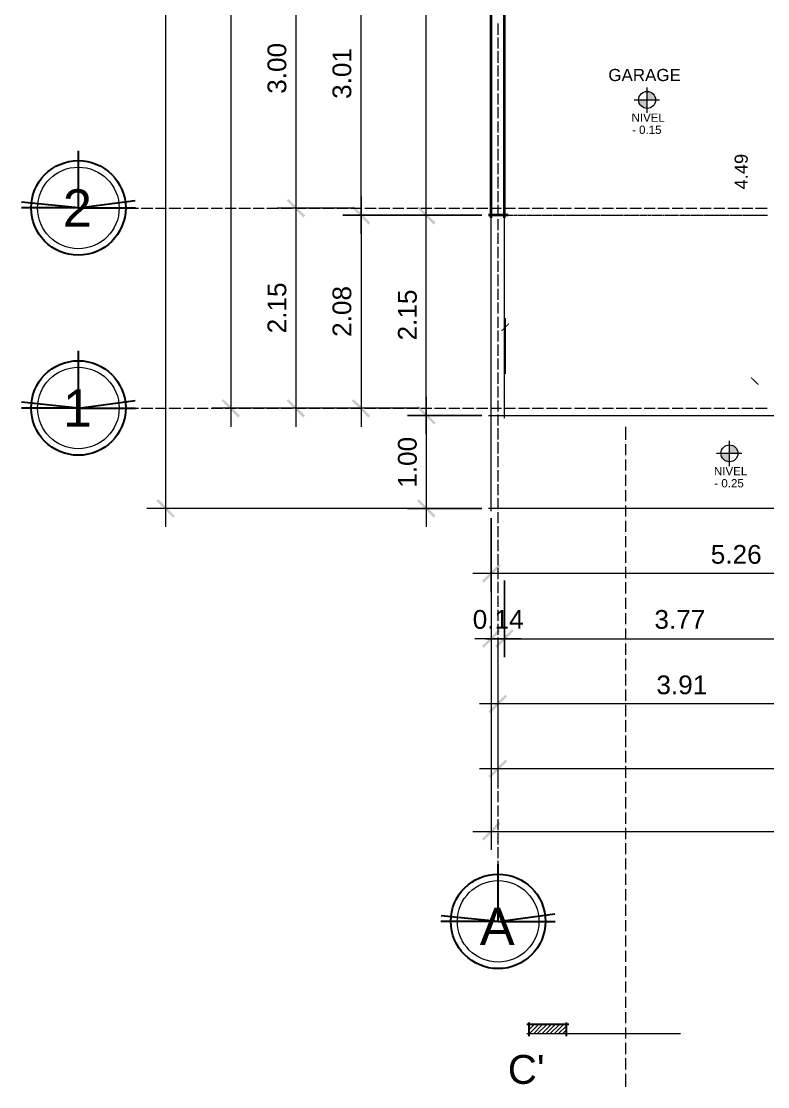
# Model space of a CAD drawing. Header units: millimetres. Extents: x 242 to 289.1, y 51.6 to 80.3.
# Drawn here: x 242.66 to 250.68, y 51.93 to 63.37 of the extents above; entities that cross this region are included whole.
import ezdxf

# ---------------------------------------------------------------- set-up
doc = ezdxf.new("R2010")
doc.units = ezdxf.units.MM
for name, color, linetype in [('PDF_0', 7, 'Continuous'), ('PDF_Acabados', 7, 'Continuous'), ('PDF_Arquitectura', 7, 'Continuous'), ('PDF_Ejes', 7, 'Continuous'), ('PDF_Muros', 7, 'Continuous'), ('PDF_Niveles', 2, 'Continuous'), ('PDF_Text', 7, 'Continuous')]:
    doc.layers.add(name, color=color, linetype=linetype)
doc.styles.add('PDF ArialMT', font='arial.ttf')

msp = doc.modelspace()

# ---------------------------------------------------------------- hatches: boundary and pattern name
at = {"layer": 'PDF_0', "transparency": 33554559}
for points in [[(245.51, 61.447), (245.687, 61.265), (245.709, 61.286), (245.527, 61.464)], [(246.208, 61.371), (246.39, 61.188), (246.407, 61.21), (246.229, 61.387)], [(247.11, 61.21), (246.928, 61.387), (246.911, 61.371), (247.089, 61.188)], [(247.902, 60.122), (247.893, 60.13), (247.813, 60.05), (247.821, 60.041)], [(250.501, 59.55), (250.492, 59.542), (250.573, 59.465), (250.581, 59.474)], [(244.828, 59.313), (244.811, 59.296), (244.989, 59.114), (245.01, 59.135)], [(245.527, 59.313), (245.51, 59.296), (245.687, 59.114), (245.709, 59.135)], [(246.229, 59.313), (246.208, 59.296), (246.39, 59.114), (246.407, 59.135)], [(247.11, 59.059), (246.928, 59.241), (246.911, 59.22), (247.089, 59.042)], [(244.13, 58.238), (244.108, 58.221), (244.29, 58.039), (244.307, 58.06)], [(246.928, 58.238), (246.911, 58.221), (247.089, 58.039), (247.11, 58.06)], [(247.808, 57.522), (247.787, 57.539), (247.609, 57.361), (247.626, 57.34)], [(247.609, 56.659), (247.626, 56.642), (247.808, 56.82), (247.787, 56.841)], [(247.77, 56.642), (247.948, 56.82), (247.931, 56.841), (247.749, 56.659)], [(247.88, 56.121), (247.859, 56.138), (247.677, 55.96), (247.698, 55.939)], [(247.88, 55.423), (247.859, 55.439), (247.677, 55.262), (247.698, 55.241)], [(247.808, 54.749), (247.787, 54.771), (247.609, 54.589), (247.626, 54.572)]]:
    msp.add_hatch(color=256, dxfattribs=at).paths.add_polyline_path(points)
at = {"layer": 'PDF_Arquitectura', "true_color": 0x404040, "transparency": 33554559}
h = msp.add_hatch(color=250, dxfattribs=at)
h.paths.add_polyline_path([(249.379, 62.526), (249.29, 62.526), (249.29, 62.509), (249.294, 62.497), (249.299, 62.48), (249.32, 62.459), (249.332, 62.45), (249.349, 62.442), (249.362, 62.437), (249.379, 62.437)])
h.paths.add_polyline_path([(249.396, 62.615), (249.379, 62.615), (249.379, 62.526), (249.468, 62.526), (249.468, 62.543), (249.464, 62.556), (249.455, 62.573), (249.447, 62.586), (249.438, 62.594), (249.426, 62.602), (249.409, 62.611)])
h = msp.add_hatch(color=250, dxfattribs=at)
h.paths.add_polyline_path([(250.264, 58.729), (250.175, 58.729), (250.175, 58.712), (250.179, 58.699), (250.188, 58.682), (250.196, 58.67), (250.217, 58.648), (250.234, 58.644), (250.247, 58.64), (250.264, 58.64)])
h.paths.add_polyline_path([(250.281, 58.818), (250.264, 58.818), (250.264, 58.729), (250.353, 58.729), (250.353, 58.746), (250.349, 58.758), (250.323, 58.797), (250.31, 58.805), (250.293, 58.814)])

# ---------------------------------------------------------------- linework, layer by layer
for p, q in [((243.272, 61.368), (243.272, 61.982)), ((243.272, 61.368), (242.659, 61.368)), ((243.272, 61.368), (242.662, 61.429)), ((243.272, 61.368), (243.881, 61.449)), ((243.272, 61.368), (243.886, 61.368)), ((243.272, 59.218), (243.272, 59.831)), ((243.272, 59.218), (243.881, 59.299)), ((243.272, 59.218), (242.659, 59.218)), ((243.272, 59.218), (242.662, 59.279)), ((243.272, 59.218), (243.886, 59.218)), ((247.781, 53.702), (247.781, 54.315)), ((247.781, 53.702), (247.167, 53.702)), ((247.781, 53.702), (247.17, 53.762)), ((247.781, 53.702), (248.389, 53.783)), ((247.781, 53.702), (248.394, 53.702))]:
    msp.add_line(p, q)
for centre in [(243.272, 61.368), (243.272, 59.218), (247.781, 53.702)]:
    msp.add_circle(centre, 0.508)
at = {"layer": 'PDF_Acabados', "lineweight": 25}
for points in [[(248.541, 52.595), (248.088, 52.595)], [(248.113, 52.468), (248.113, 52.616)], [(248.515, 52.468), (248.515, 52.616)]]:
    msp.add_lwpolyline(points, dxfattribs=at)
at = {"layer": 'PDF_Acabados', "lineweight": 9}
for points in [[(248.113, 52.582), (248.126, 52.595)], [(248.113, 52.54), (248.168, 52.595)], [(248.113, 52.493), (248.215, 52.595)], [(248.16, 52.493), (248.257, 52.595)], [(248.202, 52.493), (248.304, 52.595)], [(248.249, 52.493), (248.35, 52.595)], [(248.295, 52.493), (248.393, 52.595)], [(248.338, 52.493), (248.439, 52.595)], [(248.384, 52.493), (248.482, 52.595)], [(248.427, 52.493), (248.515, 52.578)], [(248.473, 52.493), (248.515, 52.535)]]:
    msp.add_lwpolyline(points, dxfattribs=at)
at = {"layer": 'PDF_Acabados', "color": 8, "lineweight": 5, "true_color": 0x808080}
msp.add_lwpolyline([(249.739, 52.493), (248.088, 52.493)], dxfattribs=at)
at = {"layer": 'PDF_Arquitectura', "color": 250, "lineweight": 18, "true_color": 0x404040}
for points in [[(244.21, 57.941), (244.21, 74.338)], [(247.008, 61.091), (247.008, 72.335)], [(246.31, 61.091), (246.31, 64.495)], [(245.607, 61.565), (245.607, 59.017)], [(246.31, 61.489), (246.31, 59.017)], [(247.008, 58.941), (247.008, 61.489)], [(246.234, 61.366), (245.408, 61.366)], [(247.859, 59.584), (247.859, 60.185)], [(247.008, 59.338), (247.008, 57.941)], [(246.234, 59.216), (245.408, 59.216)], [(246.932, 59.216), (246.111, 59.216)], [(246.809, 58.14), (247.605, 58.14), (244.007, 58.14)], [(247.707, 57.239), (247.707, 58.035), (247.707, 54.47)], [(247.508, 57.442), (253.164, 57.442)], [(247.707, 57.366), (247.707, 56.54)], [(248.029, 56.739), (247.851, 56.739), (247.707, 56.739), (247.529, 56.739)], [(247.648, 56.739), (251.813, 56.739)], [(247.779, 56.667), (247.779, 55.842)], [(251.885, 56.041), (247.58, 56.041)], [(247.779, 55.964), (247.779, 55.139)], [(254.832, 55.342), (247.58, 55.342)], [(247.508, 54.669), (254.908, 54.669)]]:
    msp.add_lwpolyline(points, dxfattribs=at)
at = {"layer": 'PDF_Arquitectura', "color": 250, "lineweight": 9, "true_color": 0x404040}
for points in [[(249.379, 62.662), (249.379, 62.391)], [(249.515, 62.526), (249.244, 62.526)], [(250.264, 58.864), (250.264, 58.593)], [(250.399, 58.729), (250.128, 58.729)]]:
    msp.add_lwpolyline(points, dxfattribs=at)
at = {"layer": 'PDF_Arquitectura', "lineweight": 18}
msp.add_lwpolyline([(246.111, 61.29), (246.932, 61.29)], close=True, dxfattribs=at)
at = {"layer": 'PDF_Arquitectura', "color": 250, "lineweight": 18, "true_color": 0x404040}
for points in [[(246.809, 61.29), (247.605, 61.29)], [(246.809, 59.139), (247.605, 59.139)], [(247.851, 56.54), (247.851, 57.366)]]:
    msp.add_lwpolyline(points, close=True, dxfattribs=at)
at = {"layer": 'PDF_Arquitectura', "lineweight": 5}
for points in [[(249.15, 59.017), (249.15, 58.877)], [(249.15, 58.86), (249.15, 58.86)], [(249.15, 58.847), (249.15, 58.847)], [(249.15, 58.83), (249.15, 58.712)], [(249.15, 58.695), (249.15, 58.695)], [(249.15, 58.682), (249.15, 58.682)], [(249.15, 58.665), (249.15, 58.547)], [(249.15, 58.53), (249.15, 58.53)], [(249.15, 58.517), (249.15, 58.517)], [(249.15, 58.5), (249.15, 58.382)], [(249.15, 58.365), (249.15, 58.365)], [(249.15, 58.352), (249.15, 58.352)], [(249.15, 58.335), (249.15, 58.217)], [(249.15, 58.2), (249.15, 58.2)], [(249.15, 58.187), (249.15, 58.187)], [(249.15, 58.17), (249.15, 58.052)], [(249.15, 58.035), (249.15, 58.035)], [(249.15, 58.022), (249.15, 58.022)], [(249.15, 58.005), (249.15, 57.886)], [(249.15, 57.869), (249.15, 57.869)], [(249.15, 57.857), (249.15, 57.857)], [(249.15, 57.84), (249.15, 57.721)], [(249.15, 57.704), (249.15, 57.704)], [(249.15, 57.692), (249.15, 57.692)], [(249.15, 57.675), (249.15, 57.556)], [(249.15, 57.539), (249.15, 57.539)], [(249.15, 57.527), (249.15, 57.527)], [(249.15, 57.51), (249.15, 57.391)], [(249.15, 57.374), (249.15, 57.374)], [(249.15, 57.361), (249.15, 57.361)], [(249.15, 57.345), (249.15, 57.226)], [(249.15, 57.213), (249.15, 57.213)], [(249.15, 57.196), (249.15, 57.196)], [(249.15, 57.179), (249.15, 57.061)], [(249.15, 57.048), (249.15, 57.048)], [(249.15, 57.031), (249.15, 57.031)], [(249.15, 57.014), (249.15, 56.896)], [(249.15, 56.883), (249.15, 56.883)], [(249.15, 56.866), (249.15, 56.866)], [(249.15, 56.849), (249.15, 56.731)], [(249.15, 56.718), (249.15, 56.718)], [(249.15, 56.701), (249.15, 56.701)], [(249.15, 56.688), (249.15, 56.566)], [(249.15, 56.553), (249.15, 56.553)], [(249.15, 56.536), (249.15, 56.536)], [(249.15, 56.523), (249.15, 56.4)], [(249.15, 56.388), (249.15, 56.388)], [(249.15, 56.371), (249.15, 56.371)], [(249.15, 56.358), (249.15, 56.235)], [(249.15, 56.223), (249.15, 56.223)], [(249.15, 56.206), (249.15, 56.206)], [(249.15, 56.193), (249.15, 56.07)], [(249.15, 56.058), (249.15, 56.058)], [(249.15, 56.041), (249.15, 56.041)], [(249.15, 56.028), (249.15, 55.905)], [(249.15, 55.892), (249.15, 55.892)], [(249.15, 55.876), (249.15, 55.876)], [(249.15, 55.863), (249.15, 55.74)], [(249.15, 55.727), (249.15, 55.727)], [(249.15, 55.71), (249.15, 55.71)], [(249.15, 55.698), (249.15, 55.575)], [(249.15, 55.562), (249.15, 55.562)], [(249.15, 55.545), (249.15, 55.545)], [(249.15, 55.533), (249.15, 55.41)], [(249.15, 55.397), (249.15, 55.397)], [(249.15, 55.38), (249.15, 55.38)], [(249.15, 55.368), (249.15, 55.245)], [(249.15, 55.232), (249.15, 55.232)], [(249.15, 55.215), (249.15, 55.215)], [(249.15, 55.202), (249.15, 55.08)], [(249.15, 55.067), (249.15, 55.067)], [(249.15, 55.05), (249.15, 55.05)], [(249.15, 55.037), (249.15, 54.915)], [(249.15, 54.902), (249.15, 54.902)], [(249.15, 54.885), (249.15, 54.885)], [(249.15, 54.872), (249.15, 54.749)], [(249.15, 54.737), (249.15, 54.737)], [(249.15, 54.72), (249.15, 54.72)], [(249.15, 54.707), (249.15, 54.584)], [(249.15, 54.572), (249.15, 54.572)], [(249.15, 54.555), (249.15, 54.555)], [(249.15, 54.542), (249.15, 54.423)], [(249.15, 54.407), (249.15, 54.407)], [(249.15, 54.39), (249.15, 54.39)], [(249.15, 54.377), (249.15, 54.258)], [(249.15, 54.241), (249.15, 54.241)], [(249.15, 54.224), (249.15, 54.224)], [(249.15, 54.212), (249.15, 54.093)], [(249.15, 54.076), (249.15, 54.076)], [(249.15, 54.059), (249.15, 54.059)], [(249.15, 54.047), (249.15, 53.928)], [(249.15, 53.911), (249.15, 53.911)], [(249.15, 53.899), (249.15, 53.899)], [(249.15, 53.882), (249.15, 53.763)], [(249.15, 53.746), (249.15, 53.746)], [(249.15, 53.733), (249.15, 53.733)], [(249.15, 53.716), (249.15, 53.598)], [(249.15, 53.581), (249.15, 53.581)], [(249.15, 53.568), (249.15, 53.568)], [(249.15, 53.551), (249.15, 53.433)], [(249.15, 53.416), (249.15, 53.416)], [(249.15, 53.403), (249.15, 53.403)], [(249.15, 53.386), (249.15, 53.268)], [(249.15, 53.251), (249.15, 53.251)], [(249.15, 53.238), (249.15, 53.238)], [(249.15, 53.221), (249.15, 53.103)], [(249.15, 53.086), (249.15, 53.086)], [(249.15, 53.073), (249.15, 53.073)], [(249.15, 53.056), (249.15, 52.938)], [(249.15, 52.921), (249.15, 52.921)], [(249.15, 52.908), (249.15, 52.908)], [(249.15, 52.891), (249.15, 52.772)], [(249.15, 52.755), (249.15, 52.755)], [(249.15, 52.743), (249.15, 52.743)], [(249.15, 52.726), (249.15, 52.607)], [(249.15, 52.59), (249.15, 52.59)], [(249.15, 52.578), (249.15, 52.578)], [(249.15, 52.561), (249.15, 52.442)], [(249.15, 52.425), (249.15, 52.425)], [(249.15, 52.413), (249.15, 52.413)], [(249.15, 52.396), (249.15, 52.277)], [(249.15, 52.26), (249.15, 52.26)], [(249.15, 52.247), (249.15, 52.247)], [(249.15, 52.231), (249.15, 52.112)], [(249.15, 52.095), (249.15, 52.095)], [(249.15, 52.082), (249.15, 52.082)], [(249.15, 52.065), (249.15, 51.926)]]:
    msp.add_lwpolyline(points, dxfattribs=at)
at = {"layer": 'PDF_Arquitectura', "color": 250, "lineweight": 18, "true_color": 0x404040}
for centre in [(249.381, 62.528), (250.266, 58.731)]:
    msp.add_circle(centre, 0.091, dxfattribs=at)
at = {"layer": 'PDF_Ejes', "lineweight": 18}
for points in [[(244.909, 74.266), (244.909, 59.017)], [(245.607, 64.563), (245.607, 61.163)], [(246.234, 61.366), (245.408, 61.366)], [(245.535, 59.216), (244.71, 59.216)]]:
    msp.add_lwpolyline(points, dxfattribs=at)
at = {"layer": 'PDF_Ejes', "lineweight": 9}
for points in [[(247.779, 63.364), (247.779, 63.364)], [(247.779, 63.348), (247.779, 63.229)], [(247.779, 63.216), (247.779, 63.216)], [(247.779, 63.199), (247.779, 63.081)], [(247.779, 63.064), (247.779, 63.064)], [(247.779, 63.051), (247.779, 62.928)], [(247.779, 62.916), (247.779, 62.916)], [(247.779, 62.899), (247.779, 62.78)], [(247.779, 62.763), (247.779, 62.763)], [(247.779, 62.751), (247.779, 62.628)], [(247.779, 62.615), (247.779, 62.615)], [(247.779, 62.598), (247.779, 62.48)], [(247.779, 62.463), (247.779, 62.463)], [(247.779, 62.45), (247.779, 62.332)], [(247.779, 62.315), (247.779, 62.315)], [(247.779, 62.298), (247.779, 62.179)], [(247.779, 62.166), (247.779, 62.166)], [(247.779, 62.149), (247.779, 62.031)], [(247.779, 62.014), (247.779, 62.014)], [(247.779, 62.001), (247.779, 61.879)], [(247.779, 61.866), (247.779, 61.866)], [(247.779, 61.849), (247.779, 61.73)], [(247.779, 61.713), (247.779, 61.713)], [(247.779, 61.701), (247.779, 61.578)], [(247.779, 61.565), (247.779, 61.565)], [(247.779, 61.548), (247.779, 61.43)], [(243.66, 61.366), (243.77, 61.366)], [(243.782, 61.366), (243.782, 61.366)], [(243.799, 61.366), (243.918, 61.366)], [(243.935, 61.366), (243.935, 61.366)], [(243.948, 61.366), (244.07, 61.366)], [(244.083, 61.366), (244.083, 61.366)], [(244.1, 61.366), (244.219, 61.366)], [(244.235, 61.366), (244.235, 61.366)], [(244.248, 61.366), (244.371, 61.366)], [(244.384, 61.366), (244.384, 61.366)], [(244.401, 61.366), (244.519, 61.366)], [(244.532, 61.366), (244.532, 61.366)], [(244.549, 61.366), (244.667, 61.366)], [(244.684, 61.366), (244.684, 61.366)], [(244.697, 61.366), (244.82, 61.366)], [(244.832, 61.366), (244.832, 61.366)], [(244.849, 61.366), (244.968, 61.366)], [(244.985, 61.366), (244.985, 61.366)], [(244.997, 61.366), (245.12, 61.366)], [(245.133, 61.366), (245.133, 61.366)], [(245.15, 61.366), (245.268, 61.366)], [(245.285, 61.366), (245.285, 61.366)], [(245.298, 61.366), (245.421, 61.366)], [(245.433, 61.366), (245.433, 61.366)], [(245.45, 61.366), (245.569, 61.366)], [(245.586, 61.366), (245.586, 61.366)], [(245.599, 61.366), (245.717, 61.366)], [(245.734, 61.366), (245.734, 61.366)], [(245.747, 61.366), (245.87, 61.366)], [(245.882, 61.366), (245.882, 61.366)], [(245.899, 61.366), (246.018, 61.366)], [(246.035, 61.366), (246.035, 61.366)], [(246.047, 61.366), (246.17, 61.366)], [(246.183, 61.366), (246.183, 61.366)], [(246.2, 61.366), (246.318, 61.366)], [(246.335, 61.366), (246.335, 61.366)], [(246.348, 61.366), (246.471, 61.366)], [(246.483, 61.366), (246.483, 61.366)], [(246.5, 61.366), (246.619, 61.366)], [(246.636, 61.366), (246.636, 61.366)], [(246.648, 61.366), (246.767, 61.366)], [(246.784, 61.366), (246.784, 61.366)], [(246.801, 61.366), (246.919, 61.366)], [(246.932, 61.366), (246.932, 61.366)], [(246.949, 61.366), (247.068, 61.366)], [(247.085, 61.366), (247.085, 61.366)], [(247.097, 61.366), (247.22, 61.366)], [(247.233, 61.366), (247.233, 61.366)], [(247.25, 61.366), (247.368, 61.366)], [(247.385, 61.366), (247.385, 61.366)], [(247.398, 61.366), (247.521, 61.366)], [(247.533, 61.366), (247.533, 61.366)], [(247.55, 61.366), (247.669, 61.366)], [(247.686, 61.366), (247.686, 61.366)], [(247.698, 61.366), (247.817, 61.366)], [(247.779, 61.413), (247.779, 61.413)], [(247.779, 61.4), (247.779, 61.282)], [(247.834, 61.366), (247.834, 61.366)], [(247.851, 61.366), (247.969, 61.366)], [(247.982, 61.366), (247.982, 61.366)], [(247.999, 61.366), (248.117, 61.366)], [(248.134, 61.366), (248.134, 61.366)], [(248.147, 61.366), (248.27, 61.366)], [(248.283, 61.366), (248.283, 61.366)], [(248.3, 61.366), (248.418, 61.366)], [(248.435, 61.366), (248.435, 61.366)], [(248.448, 61.366), (248.57, 61.366)], [(248.583, 61.366), (248.583, 61.366)], [(248.6, 61.366), (248.719, 61.366)], [(248.736, 61.366), (248.736, 61.366)], [(248.748, 61.366), (248.867, 61.366)], [(248.884, 61.366), (248.884, 61.366)], [(248.901, 61.366), (249.019, 61.366)], [(249.032, 61.366), (249.032, 61.366)], [(249.049, 61.366), (249.167, 61.366)], [(249.184, 61.366), (249.184, 61.366)], [(249.197, 61.366), (249.32, 61.366)], [(249.332, 61.366), (249.332, 61.366)], [(249.349, 61.366), (249.468, 61.366)], [(249.485, 61.366), (249.485, 61.366)], [(249.498, 61.366), (249.62, 61.366)], [(249.633, 61.366), (249.633, 61.366)], [(249.65, 61.366), (249.769, 61.366)], [(249.785, 61.366), (249.785, 61.366)], [(249.798, 61.366), (249.917, 61.366)], [(249.934, 61.366), (249.934, 61.366)], [(249.951, 61.366), (250.069, 61.366)], [(250.082, 61.366), (250.082, 61.366)], [(250.099, 61.366), (250.217, 61.366)], [(250.234, 61.366), (250.234, 61.366)], [(250.247, 61.366), (250.37, 61.366)], [(250.382, 61.366), (250.382, 61.366)], [(250.399, 61.366), (250.518, 61.366)], [(250.535, 61.366), (250.535, 61.366)], [(250.547, 61.366), (250.67, 61.366)], [(247.779, 61.265), (247.779, 61.265)], [(247.779, 61.248), (247.779, 61.129)], [(247.779, 61.117), (247.779, 61.117)], [(247.779, 61.1), (247.779, 60.981)], [(247.779, 60.964), (247.779, 60.964)], [(247.779, 60.951), (247.779, 60.829)], [(247.779, 60.816), (247.779, 60.816)], [(247.779, 60.799), (247.779, 60.68)], [(247.779, 60.664), (247.779, 60.664)], [(247.779, 60.651), (247.779, 60.528)], [(247.779, 60.515), (247.779, 60.515)], [(247.779, 60.498), (247.779, 60.38)], [(247.779, 60.363), (247.779, 60.363)], [(247.779, 60.35), (247.779, 60.232)], [(247.779, 60.215), (247.779, 60.215)], [(247.779, 60.198), (247.779, 60.079)], [(247.779, 60.067), (247.779, 60.067)], [(247.779, 60.05), (247.779, 59.931)], [(247.779, 59.914), (247.779, 59.914)], [(247.779, 59.902), (247.779, 59.779)], [(247.779, 59.766), (247.779, 59.766)], [(247.779, 59.749), (247.779, 59.631)], [(247.779, 59.614), (247.779, 59.614)], [(247.779, 59.601), (247.779, 59.478)], [(247.779, 59.465), (247.779, 59.465)], [(247.779, 59.449), (247.779, 59.33)], [(247.779, 59.313), (247.779, 59.313)], [(247.779, 59.3), (247.779, 59.182)], [(243.66, 59.216), (243.77, 59.216)], [(243.782, 59.216), (243.782, 59.216)], [(243.799, 59.216), (243.918, 59.216)], [(243.935, 59.216), (243.935, 59.216)], [(243.948, 59.216), (244.07, 59.216)], [(244.083, 59.216), (244.083, 59.216)], [(244.1, 59.216), (244.219, 59.216)], [(244.235, 59.216), (244.235, 59.216)], [(244.248, 59.216), (244.371, 59.216)], [(244.384, 59.216), (244.384, 59.216)], [(244.401, 59.216), (244.519, 59.216)], [(244.532, 59.216), (244.532, 59.216)], [(244.549, 59.216), (244.667, 59.216)], [(244.684, 59.216), (244.684, 59.216)], [(244.697, 59.216), (244.82, 59.216)], [(244.832, 59.216), (244.832, 59.216)], [(244.849, 59.216), (244.968, 59.216)], [(244.985, 59.216), (244.985, 59.216)], [(244.997, 59.216), (245.12, 59.216)], [(245.133, 59.216), (245.133, 59.216)], [(245.15, 59.216), (245.268, 59.216)], [(245.285, 59.216), (245.285, 59.216)], [(245.298, 59.216), (245.421, 59.216)], [(245.433, 59.216), (245.433, 59.216)], [(245.45, 59.216), (245.569, 59.216)], [(245.586, 59.216), (245.586, 59.216)], [(245.599, 59.216), (245.717, 59.216)], [(245.734, 59.216), (245.734, 59.216)], [(245.747, 59.216), (245.87, 59.216)], [(245.882, 59.216), (245.882, 59.216)], [(245.899, 59.216), (246.018, 59.216)], [(246.035, 59.216), (246.035, 59.216)], [(246.047, 59.216), (246.17, 59.216)], [(246.183, 59.216), (246.183, 59.216)], [(246.2, 59.216), (246.318, 59.216)], [(246.335, 59.216), (246.335, 59.216)], [(246.348, 59.216), (246.471, 59.216)], [(246.483, 59.216), (246.483, 59.216)], [(246.5, 59.216), (246.619, 59.216)], [(246.636, 59.216), (246.636, 59.216)], [(246.648, 59.216), (246.767, 59.216)], [(246.784, 59.216), (246.784, 59.216)], [(246.801, 59.216), (246.919, 59.216)], [(246.932, 59.216), (246.932, 59.216)], [(246.949, 59.216), (247.068, 59.216)], [(247.085, 59.216), (247.085, 59.216)], [(247.097, 59.216), (247.22, 59.216)], [(247.233, 59.216), (247.233, 59.216)], [(247.25, 59.216), (247.368, 59.216)], [(247.385, 59.216), (247.385, 59.216)], [(247.398, 59.216), (247.521, 59.216)], [(247.533, 59.216), (247.533, 59.216)], [(247.55, 59.216), (247.669, 59.216)], [(247.686, 59.216), (247.686, 59.216)], [(247.698, 59.216), (247.817, 59.216)], [(247.834, 59.216), (247.834, 59.216)], [(247.851, 59.216), (247.969, 59.216)], [(247.982, 59.216), (247.982, 59.216)], [(247.999, 59.216), (248.117, 59.216)], [(248.134, 59.216), (248.134, 59.216)], [(248.147, 59.216), (248.27, 59.216)], [(248.283, 59.216), (248.283, 59.216)], [(248.3, 59.216), (248.418, 59.216)], [(248.435, 59.216), (248.435, 59.216)], [(248.448, 59.216), (248.57, 59.216)], [(248.583, 59.216), (248.583, 59.216)], [(248.6, 59.216), (248.719, 59.216)], [(248.736, 59.216), (248.736, 59.216)], [(248.748, 59.216), (248.867, 59.216)], [(248.884, 59.216), (248.884, 59.216)], [(248.901, 59.216), (249.019, 59.216)], [(249.032, 59.216), (249.032, 59.216)], [(249.049, 59.216), (249.167, 59.216)], [(249.184, 59.216), (249.184, 59.216)], [(249.197, 59.216), (249.32, 59.216)], [(249.332, 59.216), (249.332, 59.216)], [(249.349, 59.216), (249.468, 59.216)], [(249.485, 59.216), (249.485, 59.216)], [(249.498, 59.216), (249.62, 59.216)], [(249.633, 59.216), (249.633, 59.216)], [(249.65, 59.216), (249.769, 59.216)], [(249.785, 59.216), (249.785, 59.216)], [(249.798, 59.216), (249.917, 59.216)], [(249.934, 59.216), (249.934, 59.216)], [(249.951, 59.216), (250.069, 59.216)], [(250.082, 59.216), (250.082, 59.216)], [(250.099, 59.216), (250.217, 59.216)], [(250.234, 59.216), (250.234, 59.216)], [(250.247, 59.216), (250.37, 59.216)], [(250.382, 59.216), (250.382, 59.216)], [(250.399, 59.216), (250.518, 59.216)], [(250.535, 59.216), (250.535, 59.216)], [(250.547, 59.216), (250.67, 59.216)], [(247.779, 59.165), (247.779, 59.165)], [(247.779, 59.148), (247.779, 59.029)], [(247.779, 59.017), (247.779, 59.017)], [(247.779, 59), (247.779, 58.881)], [(247.779, 58.864), (247.779, 58.864)], [(247.779, 58.852), (247.779, 58.729)], [(247.779, 58.716), (247.779, 58.716)], [(247.779, 58.699), (247.779, 58.581)], [(247.779, 58.564), (247.779, 58.564)], [(247.779, 58.551), (247.779, 58.428)], [(247.779, 58.416), (247.779, 58.416)], [(247.779, 58.399), (247.779, 58.28)], [(247.779, 58.263), (247.779, 58.263)], [(247.779, 58.25), (247.779, 58.132)], [(247.779, 58.115), (247.779, 58.115)], [(247.779, 58.098), (247.779, 57.98)], [(247.779, 57.967), (247.779, 57.967)], [(247.779, 57.95), (247.779, 57.831)], [(247.779, 57.814), (247.779, 57.814)], [(247.779, 57.802), (247.779, 57.679)], [(247.779, 57.666), (247.779, 57.666)], [(247.779, 57.649), (247.779, 57.531)], [(247.779, 57.514), (247.779, 57.514)], [(247.779, 57.501), (247.779, 57.378)], [(247.779, 57.366), (247.779, 57.366)], [(247.779, 57.349), (247.779, 57.23)], [(247.779, 57.213), (247.779, 57.213)], [(247.779, 57.201), (247.779, 57.082)], [(247.779, 57.065), (247.779, 57.065)], [(247.779, 57.048), (247.779, 56.93)], [(247.779, 56.917), (247.779, 56.917)], [(247.779, 56.9), (247.779, 56.781)], [(247.779, 56.765), (247.779, 56.765)], [(247.779, 56.752), (247.779, 56.629)], [(247.779, 56.616), (247.779, 56.616)], [(247.779, 56.599), (247.779, 56.481)], [(247.779, 56.464), (247.779, 56.464)], [(247.779, 56.451), (247.779, 56.329)], [(247.779, 56.316), (247.779, 56.316)], [(247.779, 56.299), (247.779, 56.18)], [(247.779, 56.163), (247.779, 56.163)], [(247.779, 56.151), (247.779, 56.032)], [(247.779, 56.015), (247.779, 56.015)], [(247.779, 55.998), (247.779, 55.88)], [(247.779, 55.867), (247.779, 55.867)], [(247.779, 55.85), (247.779, 55.732)], [(247.779, 55.715), (247.779, 55.715)], [(247.779, 55.702), (247.779, 55.579)], [(247.779, 55.566), (247.779, 55.566)], [(247.779, 55.55), (247.779, 55.431)], [(247.779, 55.414), (247.779, 55.414)], [(247.779, 55.401), (247.779, 55.279)], [(247.779, 55.266), (247.779, 55.266)], [(247.779, 55.249), (247.779, 55.13)], [(247.779, 55.114), (247.779, 55.114)], [(247.779, 55.101), (247.779, 54.982)], [(247.779, 54.965), (247.779, 54.965)], [(247.779, 54.948), (247.779, 54.83)], [(247.779, 54.817), (247.779, 54.817)], [(247.779, 54.8), (247.779, 54.682)], [(247.779, 54.665), (247.779, 54.665)], [(247.779, 54.652), (247.779, 54.529)], [(247.779, 54.517), (247.779, 54.517)], [(247.779, 54.5), (247.779, 54.381)], [(247.779, 54.364), (247.779, 54.364)], [(247.779, 54.351), (247.779, 54.229)], [(247.779, 54.216), (247.779, 54.216)], [(247.779, 54.199), (247.779, 54.089)]]:
    msp.add_lwpolyline(points, dxfattribs=at)
at = {"layer": 'PDF_Ejes', "color": 254, "lineweight": 0, "true_color": 0xdcdcdc}
for centre in [(243.272, 61.368), (243.272, 61.368), (243.272, 59.218), (243.272, 59.218), (247.781, 53.702), (247.781, 53.702)]:
    msp.add_circle(centre, 0.438, dxfattribs=at)
at = {"layer": 'PDF_Muros', "lineweight": 35}
for points in [[(247.707, 61.26), (247.707, 72.166)], [(247.851, 61.26), (247.851, 64.325)], [(247.889, 61.29), (247.677, 61.29)]]:
    msp.add_lwpolyline(points, dxfattribs=at)
at = {"layer": 'PDF_Muros', "lineweight": 18}
for points in [[(247.707, 59.11), (247.707, 61.29)], [(247.851, 59.11), (247.851, 61.29)], [(247.677, 59.139), (247.889, 59.139)]]:
    msp.add_lwpolyline(points, dxfattribs=at)
at = {"layer": 'PDF_Muros', "lineweight": 9}
for points in [[(247.859, 61.29), (247.868, 61.29)], [(247.872, 61.29), (247.885, 61.29)], [(247.889, 61.29), (247.902, 61.29), (247.914, 61.29)], [(247.919, 61.29), (247.931, 61.29), (247.944, 61.29)], [(247.948, 61.29), (247.961, 61.29), (247.974, 61.29)], [(247.978, 61.29), (247.99, 61.29)], [(247.995, 61.29), (248.003, 61.29)], [(248.007, 61.29), (248.02, 61.29)], [(248.024, 61.29), (248.033, 61.29)], [(248.037, 61.29), (248.05, 61.29)], [(248.054, 61.29), (248.067, 61.29), (248.079, 61.29)], [(248.084, 61.29), (248.096, 61.29), (248.109, 61.29)], [(248.113, 61.29), (248.126, 61.29), (248.139, 61.29)], [(248.143, 61.29), (248.156, 61.29)], [(248.16, 61.29), (248.168, 61.29)], [(248.173, 61.29), (248.185, 61.29)], [(248.189, 61.29), (248.198, 61.29)], [(248.202, 61.29), (248.215, 61.29)], [(248.219, 61.29), (248.232, 61.29), (248.244, 61.29)], [(248.249, 61.29), (248.261, 61.29), (248.274, 61.29)], [(248.278, 61.29), (248.291, 61.29), (248.304, 61.29)], [(248.308, 61.29), (248.321, 61.29)], [(248.325, 61.29), (248.333, 61.29)], [(248.338, 61.29), (248.35, 61.29)], [(248.355, 61.29), (248.363, 61.29)], [(248.367, 61.29), (248.38, 61.29)], [(248.384, 61.29), (248.397, 61.29), (248.41, 61.29)], [(248.414, 61.29), (248.427, 61.29), (248.439, 61.29)], [(248.443, 61.29), (248.456, 61.29), (248.469, 61.29)], [(248.473, 61.29), (248.486, 61.29), (248.498, 61.29)], [(248.503, 61.29), (248.515, 61.29)], [(248.52, 61.29), (248.528, 61.29)], [(248.532, 61.29), (248.545, 61.29)], [(248.549, 61.29), (248.558, 61.29)], [(248.562, 61.29), (248.575, 61.29)], [(248.579, 61.29), (248.592, 61.29), (248.604, 61.29)], [(248.609, 61.29), (248.621, 61.29), (248.634, 61.29)], [(248.638, 61.29), (248.651, 61.29), (248.664, 61.29)], [(248.668, 61.29), (248.681, 61.29)], [(248.685, 61.29), (248.693, 61.29)], [(248.697, 61.29), (248.71, 61.29)], [(248.714, 61.29), (248.723, 61.29)], [(248.727, 61.29), (248.74, 61.29)], [(248.744, 61.29), (248.757, 61.29), (248.769, 61.29)], [(248.774, 61.29), (248.786, 61.29), (248.799, 61.29)], [(248.803, 61.29), (248.816, 61.29), (248.829, 61.29)], [(248.833, 61.29), (248.846, 61.29)], [(248.85, 61.29), (248.858, 61.29)], [(248.863, 61.29), (248.875, 61.29)], [(248.88, 61.29), (248.888, 61.29)], [(248.892, 61.29), (248.905, 61.29)], [(248.909, 61.29), (248.922, 61.29), (248.935, 61.29)], [(248.939, 61.29), (248.951, 61.29), (248.964, 61.29)], [(248.968, 61.29), (248.981, 61.29), (248.994, 61.29)], [(248.998, 61.29), (249.011, 61.29), (249.023, 61.29)], [(249.028, 61.29), (249.04, 61.29)], [(249.045, 61.29), (249.053, 61.29)], [(249.057, 61.29), (249.07, 61.29)], [(249.074, 61.29), (249.083, 61.29)], [(249.087, 61.29), (249.1, 61.29)], [(249.104, 61.29), (249.117, 61.29), (249.129, 61.29)], [(249.134, 61.29), (249.146, 61.29), (249.159, 61.29)], [(249.163, 61.29), (249.176, 61.29), (249.189, 61.29)], [(249.193, 61.29), (249.205, 61.29)], [(249.21, 61.29), (249.218, 61.29)], [(249.222, 61.29), (249.235, 61.29)], [(249.239, 61.29), (249.248, 61.29)], [(249.252, 61.29), (249.265, 61.29)], [(249.269, 61.29), (249.282, 61.29), (249.294, 61.29)], [(249.299, 61.29), (249.311, 61.29), (249.324, 61.29)], [(249.328, 61.29), (249.341, 61.29), (249.354, 61.29)], [(249.358, 61.29), (249.371, 61.29)], [(249.375, 61.29), (249.383, 61.29)], [(249.388, 61.29), (249.4, 61.29)], [(249.404, 61.29), (249.413, 61.29)], [(249.417, 61.29), (249.43, 61.29)], [(249.434, 61.29), (249.447, 61.29), (249.459, 61.29)], [(249.464, 61.29), (249.476, 61.29), (249.489, 61.29)], [(249.493, 61.29), (249.506, 61.29), (249.519, 61.29)], [(249.523, 61.29), (249.536, 61.29)], [(249.54, 61.29), (249.548, 61.29)], [(249.553, 61.29), (249.565, 61.29)], [(249.57, 61.29), (249.578, 61.29)], [(249.582, 61.29), (249.595, 61.29)], [(249.599, 61.29), (249.612, 61.29), (249.625, 61.29)], [(249.629, 61.29), (249.642, 61.29), (249.654, 61.29)], [(249.658, 61.29), (249.671, 61.29), (249.684, 61.29)], [(249.688, 61.29), (249.701, 61.29), (249.713, 61.29)], [(249.718, 61.29), (249.73, 61.29)], [(249.735, 61.29), (249.743, 61.29)], [(249.747, 61.29), (249.76, 61.29)], [(249.764, 61.29), (249.773, 61.29)], [(249.777, 61.29), (249.79, 61.29)], [(249.794, 61.29), (249.807, 61.29), (249.819, 61.29)], [(249.824, 61.29), (249.836, 61.29), (249.849, 61.29)], [(249.853, 61.29), (249.866, 61.29), (249.879, 61.29)], [(249.883, 61.29), (249.896, 61.29)], [(249.9, 61.29), (249.908, 61.29)], [(249.912, 61.29), (249.925, 61.29)], [(249.929, 61.29), (249.938, 61.29)], [(249.942, 61.29), (249.955, 61.29)], [(249.959, 61.29), (249.972, 61.29), (249.984, 61.29)], [(249.989, 61.29), (250.001, 61.29), (250.014, 61.29)], [(250.018, 61.29), (250.031, 61.29), (250.044, 61.29)], [(250.048, 61.29), (250.061, 61.29)], [(250.065, 61.29), (250.073, 61.29)], [(250.078, 61.29), (250.09, 61.29)], [(250.094, 61.29), (250.103, 61.29)], [(250.107, 61.29), (250.12, 61.29)], [(250.124, 61.29), (250.137, 61.29), (250.15, 61.29)], [(250.154, 61.29), (250.166, 61.29), (250.179, 61.29)], [(250.183, 61.29), (250.196, 61.29), (250.209, 61.29)], [(250.213, 61.29), (250.226, 61.29), (250.238, 61.29)], [(250.243, 61.29), (250.255, 61.29)], [(250.26, 61.29), (250.268, 61.29)], [(250.272, 61.29), (250.285, 61.29)], [(250.289, 61.29), (250.298, 61.29)], [(250.302, 61.29), (250.315, 61.29)], [(250.319, 61.29), (250.332, 61.29), (250.344, 61.29)], [(250.349, 61.29), (250.361, 61.29), (250.374, 61.29)], [(250.378, 61.29), (250.391, 61.29), (250.404, 61.29)], [(250.408, 61.29), (250.42, 61.29)], [(250.425, 61.29), (250.433, 61.29)], [(250.437, 61.29), (250.45, 61.29)], [(250.454, 61.29), (250.463, 61.29)], [(250.467, 61.29), (250.48, 61.29)], [(250.484, 61.29), (250.497, 61.29), (250.509, 61.29)], [(250.514, 61.29), (250.526, 61.29), (250.539, 61.29)], [(250.543, 61.29), (250.556, 61.29), (250.569, 61.29)], [(250.573, 61.29), (250.586, 61.29)], [(250.59, 61.29), (250.598, 61.29)], [(250.603, 61.29), (250.615, 61.29)], [(250.619, 61.29), (250.628, 61.29)], [(250.632, 61.29), (250.645, 61.29)], [(250.649, 61.29), (250.662, 61.29), (250.674, 61.29)]]:
    msp.add_lwpolyline(points, dxfattribs=at)
at = {"layer": 'PDF_Niveles', "lineweight": 9}
for points in [[(247.707, 58.111), (247.707, 59.139)], [(247.859, 59.139), (254.561, 59.139)], [(254.739, 58.14), (247.677, 58.14)]]:
    msp.add_lwpolyline(points, dxfattribs=at)

# ---------------------------------------------------------------- texts
at = {"layer": 'PDF_Text', "attachment_point": 4, "rotation": 90, "style": 'PDF ArialMT'}
for s, insert, char_height in [('3.00', (245.406, 62.594), 0.2012), ('3.01', (246.104, 62.539), 0.2012), ('4.49', (250.393, 61.566), 0.1408), ('2.15', (245.406, 60.02), 0.2012), ('2.08', (246.104, 59.982), 0.2012), ('2.15', (246.807, 59.944), 0.2012), ('1.00', (246.807, 58.361), 0.2012)]:
    msp.add_mtext(s, dxfattribs=dict(at, insert=insert, char_height=char_height))
at = {"layer": 'PDF_Text', "attachment_point": 4, "style": 'PDF ArialMT'}
for s, insert, char_height in [('GARAGE', (248.965, 62.795), 0.1303), ('NIVEL', (249.214, 62.338), 0.0887), ('- 0.15', (249.219, 62.207), 0.0887), ('2', (243.105, 61.367), 0.402), ('1', (243.105, 59.217), 0.402), ('NIVEL', (250.099, 58.54), 0.0887), ('- 0.25', (250.103, 58.409), 0.0887), ('5.26', (250.065, 57.644), 0.2012), ('0.14', (247.508, 56.945), 0.2012), ('3.77', (249.46, 56.945), 0.2012), ('3.91', (249.481, 56.242), 0.2012), ('A', (247.584, 53.65), 0.402)]:
    msp.add_mtext(s, dxfattribs=dict(at, insert=insert, char_height=char_height))
at = {"layer": 'PDF_Text', "color": 8, "true_color": 0x808080, "insert": (247.885, 52.109), "char_height": 0.3098, "attachment_point": 4, "style": 'PDF ArialMT'}
msp.add_mtext("C'", dxfattribs=at)

doc.saveas('drawing.dxf')
